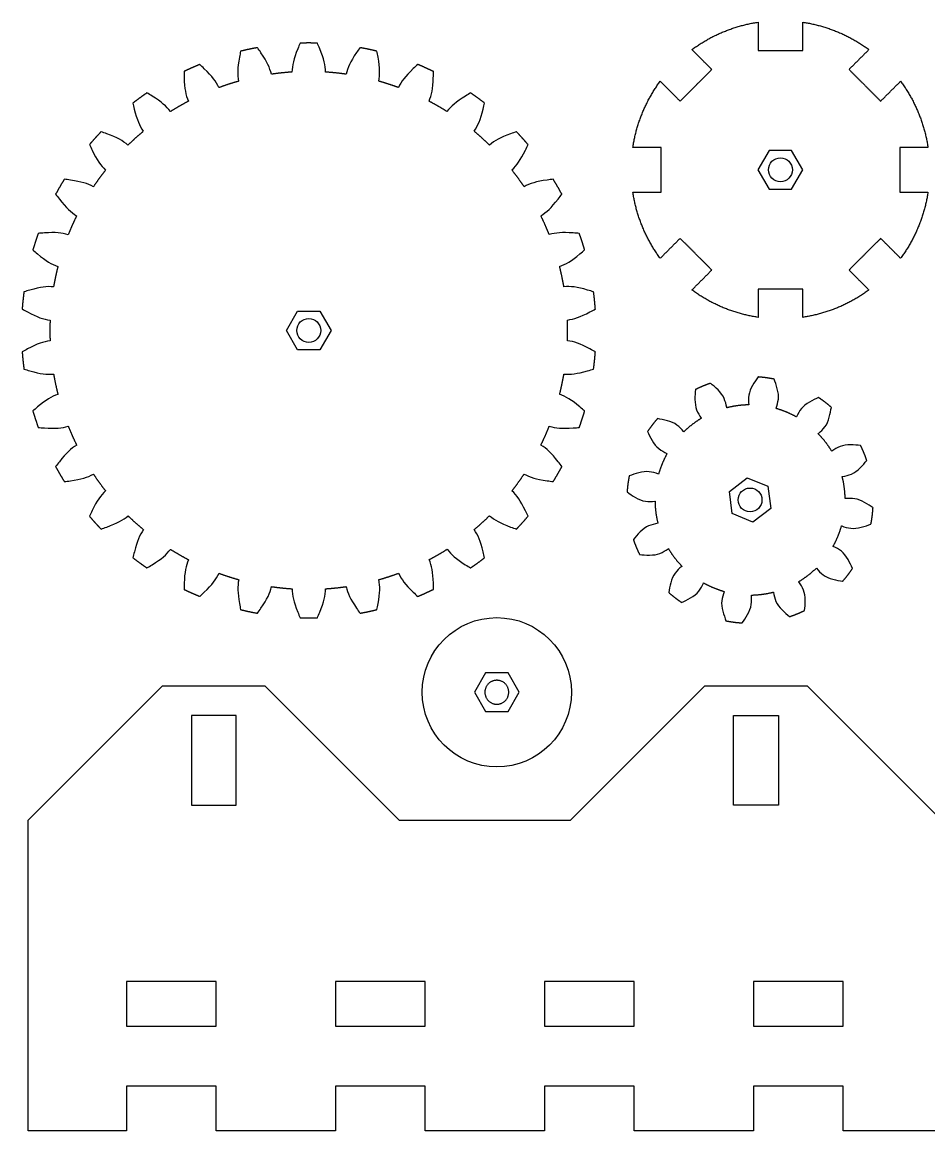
# Model space of a CAD drawing. Header units: millimetres. Extents: x 1655 to 2132, y -1528 to 137.
# Drawn here: x 1659 to 1962.7, y -1526.1 to -1154.8 of the extents above; entities that cross this region are included whole.
import ezdxf

# ---------------------------------------------------------------- set-up
doc = ezdxf.new("R2010")
doc.units = ezdxf.units.MM
doc.header["$MEASUREMENT"] = 0
for name, color, linetype, true_color in [('V3 - scheme$gravure ext', 96, 'Continuous', 0x008000), ('V3 - scheme$gravure int', 1, 'Continuous', 0xff0000), ('V3 - scheme$poche', 196, 'Continuous', 0x400080)]:
    doc.layers.add(name, color=color, linetype=linetype, true_color=true_color)

msp = doc.modelspace()

# ---------------------------------------------------------------- linework, layer by layer
at = {"layer": 'V3 - scheme$gravure ext'}
msp.add_lwpolyline([(1967, -1526.11), (1934, -1526.11), (1934, -1511.11), (1904, -1511.11), (1904, -1526.11), (1864, -1526.11), (1864, -1511.11), (1834, -1511.11), (1834, -1526.11), (1794, -1526.11), (1794, -1511.11), (1764, -1511.11), (1764, -1526.11), (1724, -1526.11), (1724, -1511.11), (1694, -1511.11), (1694, -1526.11), (1661, -1526.11), (1661, -1422.03), (1706, -1377.03), (1723.42, -1377.03), (1738.42, -1377.03), (1740.33, -1377.03), (1785.33, -1422.03), (1842.67, -1422.03), (1887.67, -1377.03), (1889.58, -1377.03), (1904.58, -1377.03), (1922, -1377.03), (1967, -1422.03)], dxfattribs=at)
msp.add_circle((1818, -1379.22, 15), 25, dxfattribs=at)
for points, weights, degree in [([(1883.35, -1163.96, 15), (1893.29, -1156.64, 15), (1905.5, -1154.78, 15)], [1, 0.970829279068, 1], 2), ([(1920.5, -1154.78, 15), (1932.71, -1156.64, 15), (1942.65, -1163.96, 15)], [1, 0.970829258638, 1], 2), ([(1757.9, -1161.8, 15), (1755.97, -1161.74, 15), (1754.03, -1161.74, 15), (1752.1, -1161.8, 15)], [0.75441278447, 0.754184412057, 0.754184412057, 0.75441278447], 3), ([(1737.83, -1163.3, 15), (1735.93, -1163.65, 15), (1734.04, -1164.05, 15), (1732.16, -1164.51, 15)], [0.733449033026, 0.733227006665, 0.733227006665, 0.733449033026], 3), ([(1777.84, -1164.51, 15), (1775.96, -1164.05, 15), (1774.07, -1163.65, 15), (1772.17, -1163.3, 15)], [0.775975725283, 0.775740825435, 0.775740825435, 0.775975725283], 3), ([(1718.51, -1168.94, 15), (1716.72, -1169.67, 15), (1714.95, -1170.46, 15), (1713.21, -1171.3, 15)], [0.713067830443, 0.712851973787, 0.712851973787, 0.713067830443], 3), ([(1796.79, -1171.3, 15), (1795.05, -1170.46, 15), (1793.28, -1169.67, 15), (1791.49, -1168.94, 15)], [0.798154987063, 0.797913373209, 0.797913373209, 0.798154987063], 3), ([(1749.37, -1171.49, 15), (1747.07, -1171.64, 15), (1744.78, -1171.88, 15), (1742.48, -1172.22, 15)], [0.75441278447, 0.7469803778, 0.739992460652, 0.733449033026], 3), ([(1767.48, -1172.21, 15), (1765.21, -1171.88, 15), (1762.91, -1171.64, 15), (1760.6, -1171.49, 15)], [0.775975725283, 0.768330884453, 0.761143237516, 0.75441278447], 3), ([(1731.5, -1174.56, 15), (1729.29, -1175.18, 15), (1727.09, -1175.89, 15), (1724.92, -1176.7, 15)], [0.733449033026, 0.726223161067, 0.719429426872, 0.713067830443], 3), ([(1785.05, -1176.69, 15), (1782.9, -1175.89, 15), (1780.7, -1175.17, 15), (1778.47, -1174.55, 15)], [0.798154987063, 0.790291638205, 0.782898550945, 0.775975725283], 3), ([(1863.57, -1196.72, 15), (1865.42, -1184.51, 15), (1872.74, -1174.57, 15)], [1, 0.97082929012, 1], 2), ([(1953.26, -1174.57, 15), (1960.58, -1184.51, 15), (1962.43, -1196.72, 15)], [1, 0.970829240797, 1], 2), ([(1700.79, -1178.47, 15), (1699.19, -1179.56, 15), (1697.62, -1180.7, 15), (1696.09, -1181.88, 15)], [0.693252984075, 0.693043125679, 0.693043125679, 0.693252984075], 3), ([(1813.91, -1181.88, 15), (1812.38, -1180.7, 15), (1810.81, -1179.56, 15), (1809.21, -1178.47, 15)], [0.820968185752, 0.820719665991, 0.820719665991, 0.820968185752], 3), ([(1714.66, -1181.27, 15), (1712.62, -1182.34, 15), (1710.62, -1183.49, 15), (1708.66, -1184.73, 15)], [0.713067830443, 0.706042752204, 0.699437803415, 0.693252984075], 3), ([(1801.31, -1184.71, 15), (1799.36, -1183.48, 15), (1797.36, -1182.33, 15), (1795.31, -1181.25, 15)], [0.820968185752, 0.812880083378, 0.805275683815, 0.798154987063], 3), ([(1685.43, -1191.48, 15), (1684.09, -1192.88, 15), (1682.8, -1194.32, 15), (1681.55, -1195.8, 15)], [0.673988755923, 0.673784729107, 0.673784729107, 0.673988755923], 3), ([(1699.58, -1191.33, 15), (1697.81, -1192.8, 15), (1696.1, -1194.35, 15), (1694.44, -1195.97, 15)], [0.693252984075, 0.686423119868, 0.680001710483, 0.673988755923], 3), ([(1815.54, -1195.94, 15), (1813.89, -1194.34, 15), (1812.18, -1192.79, 15), (1810.39, -1191.31, 15)], [0.8444334408, 0.836114160911, 0.828292409228, 0.820968185752], 3), ([(1828.45, -1195.8, 15), (1827.2, -1194.32, 15), (1825.91, -1192.88, 15), (1824.57, -1191.48, 15)], [0.8444334408, 0.844177817743, 0.844177817743, 0.8444334408], 3), ([(1686.92, -1204.31, 15), (1685.5, -1206.12, 15), (1684.14, -1207.98, 15), (1682.86, -1209.91, 15)], [0.673988755923, 0.667348681107, 0.661105710905, 0.655259845317], 3), ([(1827.12, -1209.88, 15), (1825.85, -1207.97, 15), (1824.49, -1206.1, 15), (1823.05, -1204.28, 15)], [0.868569389554, 0.860012324537, 0.851967008286, 0.8444334408], 3), ([(1673.12, -1207.4, 15), (1672.1, -1209.05, 15), (1671.13, -1210.72, 15), (1670.21, -1212.43, 15)], [0.655259845317, 0.655061488031, 0.655061488031, 0.655259845317], 3), ([(1839.79, -1212.43, 15), (1838.87, -1210.72, 15), (1837.9, -1209.05, 15), (1836.88, -1207.4, 15)], [0.868569389554, 0.868306460172, 0.868306460172, 0.868569389554], 3), ([(1872.74, -1233.87, 15), (1865.42, -1223.93, 15), (1863.57, -1211.72, 15)], [1, 0.97082929012, 1], 2), ([(1962.43, -1211.72, 15), (1960.58, -1223.93, 15), (1953.26, -1233.87, 15)], [1, 0.970829240797, 1], 2), ([(1677.24, -1219.64, 15), (1676.23, -1221.7, 15), (1675.29, -1223.81, 15), (1674.43, -1225.96, 15)], [0.655259845317, 0.648804285994, 0.642734796477, 0.637051376765], 3), ([(1835.56, -1225.93, 15), (1834.71, -1223.8, 15), (1833.77, -1221.69, 15), (1832.74, -1219.61, 15)], [0.89339520206, 0.884593555442, 0.876318284607, 0.868569389554], 3), ([(1664.38, -1225.53, 15), (1663.73, -1227.35, 15), (1663.13, -1229.19, 15), (1662.59, -1231.05, 15)], [0.637051376765, 0.636858531464, 0.636858531464, 0.637051376765], 3), ([(1847.41, -1231.05, 15), (1846.87, -1229.19, 15), (1846.27, -1227.35, 15), (1845.62, -1225.53, 15)], [0.89339520206, 0.89312475752, 0.89312475752, 0.89339520206], 3), ([(1670.96, -1236.64, 15), (1670.39, -1238.87, 15), (1669.91, -1241.13, 15), (1669.52, -1243.42, 15)], [0.637051376765, 0.630775205589, 0.624874376046, 0.619348888137], 3), ([(1840.47, -1243.38, 15), (1840.08, -1241.12, 15), (1839.6, -1238.86, 15), (1839.03, -1236.61, 15)], [0.918930596291, 0.90987737734, 0.901365579262, 0.89339520206], 3), ([(1659.6, -1245.08, 15), (1659.34, -1247, 15), (1659.14, -1248.93, 15), (1659, -1250.85, 15)], [0.619348888137, 0.619161401654, 0.619161401654, 0.619348888137], 3), ([(1851, -1250.85, 15), (1850.86, -1248.93, 15), (1850.66, -1247, 15), (1850.4, -1245.08, 15)], [0.918930596291, 0.918652421794, 0.918652421794, 0.918930596291], 3), ([(1905.5, -1253.65, 15), (1893.29, -1251.8, 15), (1883.35, -1244.48, 15)], [1, 0.970829279068, 1], 2), ([(1942.65, -1244.48, 15), (1932.71, -1251.8, 15), (1920.5, -1253.65, 15)], [1, 0.970829260576, 1], 2), ([(1668.35, -1254.58, 15), (1668.26, -1256.88, 15), (1668.26, -1259.19, 15), (1668.35, -1261.51, 15)], [0.619348888137, 0.61324712024, 0.607510263921, 0.60213831918], 3), ([(1841.65, -1261.47, 15), (1841.74, -1259.18, 15), (1841.74, -1256.87, 15), (1841.65, -1254.55, 15)], [0.94519585381, 0.935883871979, 0.927128786139, 0.918930596291], 3), ([(1659, -1265.2, 15), (1659.14, -1267.13, 15), (1659.34, -1269.05, 15), (1659.6, -1270.97, 15)], [0.60213831918, 0.601956042602, 0.601956042602, 0.60213831918], 3), ([(1850.4, -1270.97, 15), (1850.66, -1269.05, 15), (1850.86, -1267.13, 15), (1851, -1265.2, 15)], [0.94519585381, 0.944909728413, 0.944909728413, 0.94519585381], 3), ([(1669.53, -1272.67, 15), (1669.92, -1274.94, 15), (1670.4, -1277.2, 15), (1670.97, -1279.45, 15)], [0.60213831918, 0.596206108215, 0.590628668605, 0.58540600035], 3), ([(1839.04, -1279.41, 15), (1839.61, -1277.18, 15), (1840.09, -1274.93, 15), (1840.48, -1272.64, 15)], [0.972211835872, 0.962633695093, 0.953628367739, 0.94519585381], 3), ([(1910.91, -1274.34, 15), (1909.13, -1273.98, 15), (1907.32, -1273.74, 15), (1905.51, -1273.62, 15)], [1, 0.998547387537, 0.998547387537, 1], 3), ([(1889.59, -1275.72, 15), (1887.87, -1276.3, 15), (1886.19, -1277, 15), (1884.56, -1277.8, 15)], [1, 0.998547387537, 0.998547387537, 1], 3), ([(1930.07, -1283.8, 15), (1928.7, -1282.6, 15), (1927.26, -1281.49, 15), (1925.75, -1280.48, 15)], [1, 0.998547387537, 0.998547387537, 1], 3), ([(1902.4, -1282.97, 15), (1899.9, -1283, 15), (1897.43, -1283.33, 15), (1895.02, -1283.94, 15)], [1, 0.995432816344, 0.995432816344, 1], 3), ([(1918.38, -1287.02, 15), (1916.2, -1285.8, 15), (1913.9, -1284.85, 15), (1911.5, -1284.17, 15)], [1, 0.995432816344, 0.995432816344, 1], 3), ([(1662.59, -1285.01, 15), (1663.13, -1286.86, 15), (1663.73, -1288.7, 15), (1664.38, -1290.52, 15)], [0.58540600035, 0.585228788903, 0.585228788903, 0.58540600035], 3), ([(1845.62, -1290.52, 15), (1846.27, -1288.7, 15), (1846.87, -1286.86, 15), (1847.41, -1285.01, 15)], [0.972211835872, 0.971917532319, 0.971917532319, 0.972211835872], 3), ([(1871.82, -1287.58, 15), (1870.62, -1288.95, 15), (1869.51, -1290.39, 15), (1868.5, -1291.9, 15)], [1, 0.998547387537, 0.998547387537, 1], 3), ([(1886.53, -1287.45, 15), (1884.39, -1288.73, 15), (1882.41, -1290.25, 15), (1880.63, -1291.99, 15)], [1, 0.995432816344, 0.995432816344, 1], 3), ([(1674.44, -1290.13, 15), (1675.29, -1292.26, 15), (1676.23, -1294.37, 15), (1677.26, -1296.45, 15)], [0.58540600035, 0.57963863464, 0.574216181841, 0.569138641952], 3), ([(1832.76, -1296.42, 15), (1833.77, -1294.36, 15), (1834.71, -1292.25, 15), (1835.57, -1290.09, 15)], [1, 0.990148092807, 0.980885371431, 0.972211835872], 3), ([(1930.19, -1298.51, 15), (1928.92, -1296.37, 15), (1927.4, -1294.39, 15), (1925.66, -1292.61, 15)], [1, 0.995432816344, 0.995432816344, 1], 3), ([(1875.04, -1299.27, 15), (1873.82, -1301.45, 15), (1872.87, -1303.75, 15), (1872.19, -1306.15, 15)], [1, 0.995432816344, 0.995432816344, 1], 3), ([(1941.93, -1301.57, 15), (1941.34, -1299.85, 15), (1940.65, -1298.17, 15), (1939.84, -1296.54, 15)], [1, 0.998547387537, 0.998547387537, 1], 3), ([(1670.21, -1303.63, 15), (1671.13, -1305.33, 15), (1672.1, -1307.01, 15), (1673.12, -1308.65, 15)], [0.569138641952, 0.568966354886, 0.568966354886, 0.569138641952], 3), ([(1682.88, -1306.17, 15), (1684.15, -1308.08, 15), (1685.51, -1309.95, 15), (1686.95, -1311.77, 15)], [0.569138641952, 0.563531540751, 0.558259767963, 0.55332332359], 3), ([(1823.08, -1311.74, 15), (1824.5, -1309.94, 15), (1825.86, -1308.07, 15), (1827.14, -1306.14, 15)], [0.441637765894, 0.437286791611, 0.433196024036, 0.42936546317], 3), ([(1836.88, -1308.65, 15), (1837.9, -1307.01, 15), (1838.87, -1305.33, 15), (1839.79, -1303.63, 15)], [0.42936546317, 0.429235487606, 0.429235487606, 0.42936546317], 3), ([(1862.36, -1306.74, 15), (1862, -1308.52, 15), (1861.76, -1310.32, 15), (1861.65, -1312.14, 15)], [1, 0.998547387537, 0.998547387537, 1], 3), ([(1934.68, -1314.37, 15), (1934.64, -1311.88, 15), (1934.32, -1309.41, 15), (1933.7, -1307, 15)], [1, 0.995432816344, 0.995432816344, 1], 3), ([(1870.99, -1315.25, 15), (1871.02, -1317.74, 15), (1871.35, -1320.21, 15), (1871.96, -1322.63, 15)], [1, 0.995432816344, 0.995432816344, 1], 3), ([(1943.31, -1322.89, 15), (1943.67, -1321.11, 15), (1943.9, -1319.3, 15), (1944.02, -1317.49, 15)], [1, 0.998547387537, 0.998547387537, 1], 3), ([(1681.55, -1320.26, 15), (1682.8, -1321.74, 15), (1684.09, -1323.17, 15), (1685.43, -1324.57, 15)], [0.55332332359, 0.553155824065, 0.553155824065, 0.55332332359], 3), ([(1694.46, -1320.12, 15), (1696.11, -1321.72, 15), (1697.82, -1323.27, 15), (1699.61, -1324.75, 15)], [0.55332332359, 0.547872033441, 0.542746753544, 0.5379474839], 3), ([(1810.42, -1324.72, 15), (1812.19, -1323.26, 15), (1813.9, -1321.71, 15), (1815.56, -1320.09, 15)], [0.454260840692, 0.449785505048, 0.445577813448, 0.441637765894], 3), ([(1824.57, -1324.57, 15), (1825.91, -1323.17, 15), (1827.2, -1321.74, 15), (1828.45, -1320.26, 15)], [0.441637765894, 0.441504075314, 0.441504075314, 0.441637765894], 3), ([(1930.63, -1330.35, 15), (1931.85, -1328.18, 15), (1932.8, -1325.88, 15), (1933.48, -1323.48, 15)], [1, 0.995432816344, 0.995432816344, 1], 3), ([(1863.74, -1328.06, 15), (1864.32, -1329.78, 15), (1865.02, -1331.46, 15), (1865.83, -1333.09, 15)], [1, 0.998547387537, 0.998547387537, 1], 3), ([(1708.69, -1331.35, 15), (1710.64, -1332.57, 15), (1712.64, -1333.73, 15), (1714.69, -1334.81, 15)], [0.5379474839, 0.5326476751, 0.527664817326, 0.522998910577], 3), ([(1795.34, -1334.79, 15), (1797.38, -1333.72, 15), (1799.38, -1332.57, 15), (1801.34, -1331.33, 15)], [0.467244713478, 0.462641461924, 0.458313504328, 0.454260840692], 3), ([(1875.48, -1331.11, 15), (1876.75, -1333.25, 15), (1878.27, -1335.23, 15), (1880.01, -1337.02, 15)], [1, 0.995432816344, 0.995432816344, 1], 3), ([(1696.09, -1334.17, 15), (1697.62, -1335.36, 15), (1699.19, -1336.49, 15), (1700.79, -1337.58, 15)], [0.5379474839, 0.53778463888, 0.53778463888, 0.5379474839], 3), ([(1809.21, -1337.58, 15), (1810.81, -1336.49, 15), (1812.38, -1335.36, 15), (1813.91, -1334.17, 15)], [0.454260840692, 0.454123328912, 0.454123328912, 0.454260840692], 3), ([(1724.95, -1339.37, 15), (1727.1, -1340.17, 15), (1729.3, -1340.88, 15), (1731.53, -1341.51, 15)], [0.522998910577, 0.517846373737, 0.513001980436, 0.508465730673], 3), ([(1778.5, -1341.5, 15), (1780.71, -1340.88, 15), (1782.91, -1340.16, 15), (1785.08, -1339.36, 15)], [0.48059969673, 0.475864873121, 0.471413212037, 0.467244713478], 3), ([(1919.13, -1342.17, 15), (1921.27, -1340.89, 15), (1923.25, -1339.38, 15), (1925.04, -1337.64, 15)], [1, 0.995432816344, 0.995432816344, 1], 3), ([(1933.85, -1342.05, 15), (1935.05, -1340.68, 15), (1936.16, -1339.24, 15), (1937.16, -1337.72, 15)], [1, 0.998547387537, 0.998547387537, 1], 3), ([(1742.52, -1343.84, 15), (1744.79, -1344.17, 15), (1747.09, -1344.41, 15), (1749.4, -1344.56, 15)], [0.508465730673, 0.503456373376, 0.498746596874, 0.494336401167], 3), ([(1760.63, -1344.56, 15), (1762.93, -1344.41, 15), (1765.22, -1344.17, 15), (1767.52, -1343.84, 15)], [0.494336401167, 0.489466243554, 0.484887342076, 0.48059969673], 3), ([(1887.29, -1342.61, 15), (1889.47, -1343.82, 15), (1891.77, -1344.78, 15), (1894.17, -1345.46, 15)], [1, 0.995432816344, 0.995432816344, 1], 3), ([(1713.21, -1344.76, 15), (1714.95, -1345.6, 15), (1716.72, -1346.38, 15), (1718.51, -1347.12, 15)], [0.522998910577, 0.522840590721, 0.522840590721, 0.522998910577], 3), ([(1791.49, -1347.12, 15), (1793.28, -1346.38, 15), (1795.05, -1345.6, 15), (1796.79, -1344.76, 15)], [0.467244713478, 0.467103271279, 0.467103271279, 0.467244713478], 3), ([(1875.6, -1345.83, 15), (1876.97, -1347.03, 15), (1878.41, -1348.13, 15), (1879.92, -1349.14, 15)], [1, 0.998547387537, 0.998547387537, 1], 3), ([(1903.27, -1346.66, 15), (1905.76, -1346.62, 15), (1908.23, -1346.3, 15), (1910.65, -1345.68, 15)], [1, 0.995432816344, 0.995432816344, 1], 3), ([(1732.16, -1351.55, 15), (1734.04, -1352.01, 15), (1735.93, -1352.41, 15), (1737.83, -1352.76, 15)], [0.508465730673, 0.508311810236, 0.508311810236, 0.508465730673], 3), ([(1772.17, -1352.76, 15), (1774.07, -1352.41, 15), (1775.96, -1352.01, 15), (1777.84, -1351.55, 15)], [0.48059969673, 0.480454211772, 0.480454211772, 0.48059969673], 3), ([(1752.1, -1354.25, 15), (1754.03, -1354.31, 15), (1755.97, -1354.31, 15), (1757.9, -1354.25, 15)], [0.494336401167, 0.494186757896, 0.494186757896, 0.494336401167], 3), ([(1894.76, -1355.29, 15), (1896.54, -1355.64, 15), (1898.34, -1355.88, 15), (1900.16, -1356, 15)], [1, 0.998547387537, 0.998547387537, 1], 3), ([(1916.08, -1353.9, 15), (1917.8, -1353.32, 15), (1919.48, -1352.63, 15), (1921.11, -1351.82, 15)], [1, 0.998547387537, 0.998547387537, 1], 3)]:
    msp.add_rational_spline(points, weights, degree=degree, dxfattribs=at)
for points, degree in [([(1905.5, -1154.78, 15), (1905.5, -1159.5, 15), (1905.5, -1164.22, 15)], 2), ([(1920.5, -1164.22, 15), (1920.5, -1159.5, 15), (1920.5, -1154.78, 15)], 2), ([(1890.02, -1170.63, 15), (1886.68, -1167.29, 15), (1883.35, -1163.96, 15)], 2), ([(1905.5, -1164.22, 15), (1913, -1164.22, 15), (1920.5, -1164.22, 15)], 2), ([(1942.65, -1163.96, 15), (1939.32, -1167.29, 15), (1935.98, -1170.63, 15)], 2), ([(1879.41, -1181.24, 15), (1884.72, -1175.93, 15), (1890.02, -1170.63, 15)], 2), ([(1935.98, -1170.63, 15), (1941.28, -1175.93, 15), (1946.59, -1181.24, 15)], 2), ([(1872.74, -1174.57, 15), (1876.08, -1177.9, 15), (1879.41, -1181.24, 15)], 2), ([(1946.59, -1181.24, 15), (1949.92, -1177.9, 15), (1953.26, -1174.57, 15)], 2), ([(1873, -1196.72, 15), (1868.28, -1196.72, 15), (1863.57, -1196.72, 15)], 2), ([(1873, -1211.72, 15), (1873, -1204.22, 15), (1873, -1196.72, 15)], 2), ([(1962.43, -1196.72, 15), (1957.72, -1196.72, 15), (1953, -1196.72, 15)], 2), ([(1953, -1196.72, 15), (1953, -1204.22, 15), (1953, -1211.72, 15)], 2), ([(1863.57, -1211.72, 15), (1868.28, -1211.72, 15), (1873, -1211.72, 15)], 2), ([(1953, -1211.72, 15), (1957.72, -1211.72, 15), (1962.43, -1211.72, 15)], 2), ([(1879.41, -1227.2, 15), (1876.08, -1230.53, 15), (1872.74, -1233.87, 15)], 2), ([(1890.02, -1237.8, 15), (1884.72, -1232.5, 15), (1879.41, -1227.2, 15)], 2), ([(1946.59, -1227.2, 15), (1941.28, -1232.5, 15), (1935.98, -1237.8, 15)], 2), ([(1953.26, -1233.87, 15), (1949.92, -1230.53, 15), (1946.59, -1227.2, 15)], 2), ([(1883.35, -1244.48, 15), (1886.68, -1241.14, 15), (1890.02, -1237.8, 15)], 2), ([(1935.98, -1237.8, 15), (1939.32, -1241.14, 15), (1942.65, -1244.48, 15)], 2), ([(1920.5, -1244.22, 15), (1913, -1244.22, 15), (1905.5, -1244.22, 15)], 2), ([(1905.5, -1244.22, 15), (1905.5, -1248.93, 15), (1905.5, -1253.65, 15)], 2), ([(1920.5, -1253.65, 15), (1920.5, -1248.93, 15), (1920.5, -1244.22, 15)], 2), ([(1886.49, -1287.39, 15), (1886.5, -1287.41, 15), (1886.52, -1287.43, 15), (1886.53, -1287.45, 15)], 3)]:
    msp.add_open_spline(points, degree=degree, dxfattribs=at)
for points, knots in [([(1752.1, -1161.8, 15), (1751.85, -1162.37, 15), (1751.59, -1163.01, 15), (1751.31, -1163.7, 15), (1749.89, -1167.18, 15), (1749.44, -1169.21, 15), (1749.37, -1171.49, 15)], [443.757235, 443.757235, 443.757235, 443.757235, 443.940388, 443.940388, 443.940388, 444.860457, 444.860457, 444.860457, 444.860457]), ([(1760.6, -1171.49, 15), (1760.54, -1169.22, 15), (1760.08, -1167.18, 15), (1758.69, -1163.71, 15), (1758.41, -1163.02, 15), (1758.15, -1162.38, 15), (1757.9, -1161.8, 15)], [440.669112, 440.669112, 440.669112, 440.669112, 441.585768, 441.585768, 441.585768, 441.770195, 441.770195, 441.770195, 441.770195]), ([(1732.16, -1164.51, 15), (1732.03, -1165.12, 15), (1731.91, -1165.79, 15), (1731.78, -1166.53, 15), (1731.12, -1170.22, 15), (1731.09, -1172.31, 15), (1731.5, -1174.56, 15)], [450.480578, 450.480578, 450.480578, 450.480578, 450.663732, 450.663732, 450.663732, 451.583801, 451.583801, 451.583801, 451.583801]), ([(1742.48, -1172.22, 15), (1741.95, -1170.01, 15), (1741.09, -1168.11, 15), (1739, -1165.01, 15), (1738.58, -1164.38, 15), (1738.19, -1163.81, 15), (1737.83, -1163.3, 15)], [447.392455, 447.392455, 447.392455, 447.392455, 448.309112, 448.309112, 448.309112, 448.493539, 448.493539, 448.493539, 448.493539]), ([(1772.17, -1163.3, 15), (1771.81, -1163.81, 15), (1771.42, -1164.37, 15), (1771, -1164.99, 15), (1768.89, -1168.1, 15), (1768.02, -1169.99, 15), (1767.48, -1172.21, 15)], [437.033891, 437.033891, 437.033891, 437.033891, 437.217044, 437.217044, 437.217044, 438.137113, 438.137113, 438.137113, 438.137113]), ([(1778.47, -1174.55, 15), (1778.88, -1172.31, 15), (1778.86, -1170.23, 15), (1778.22, -1166.54, 15), (1778.09, -1165.8, 15), (1777.96, -1165.12, 15), (1777.84, -1164.51, 15)], [433.945768, 433.945768, 433.945768, 433.945768, 434.862424, 434.862424, 434.862424, 435.046851, 435.046851, 435.046851, 435.046851]), ([(1724.92, -1176.7, 15), (1723.93, -1174.64, 15), (1722.7, -1172.97, 15), (1720.01, -1170.37, 15), (1719.47, -1169.84, 15), (1718.97, -1169.37, 15), (1718.51, -1168.94, 15)], [454.115799, 454.115799, 454.115799, 454.115799, 455.032456, 455.032456, 455.032456, 455.216883, 455.216883, 455.216883, 455.216883]), ([(1791.49, -1168.94, 15), (1791.03, -1169.36, 15), (1790.53, -1169.83, 15), (1789.99, -1170.35, 15), (1787.29, -1172.95, 15), (1786.04, -1174.63, 15), (1785.05, -1176.69, 15)], [430.310547, 430.310547, 430.310547, 430.310547, 430.4937, 430.4937, 430.4937, 431.413769, 431.413769, 431.413769, 431.413769]), ([(1713.21, -1171.3, 15), (1713.22, -1171.92, 15), (1713.23, -1172.61, 15), (1713.26, -1173.36, 15), (1713.38, -1177.11, 15), (1713.79, -1179.15, 15), (1714.66, -1181.27, 15)], [457.203922, 457.203922, 457.203922, 457.203922, 457.387076, 457.387076, 457.387076, 458.307144, 458.307144, 458.307144, 458.307144]), ([(1795.31, -1181.25, 15), (1796.18, -1179.15, 15), (1796.59, -1177.11, 15), (1796.73, -1173.37, 15), (1796.76, -1172.62, 15), (1796.78, -1171.93, 15), (1796.79, -1171.3, 15)], [427.222424, 427.222424, 427.222424, 427.222424, 428.13908, 428.13908, 428.13908, 428.323507, 428.323507, 428.323507, 428.323507]), ([(1708.66, -1184.73, 15), (1707.28, -1182.93, 15), (1705.72, -1181.55, 15), (1702.55, -1179.56, 15), (1701.91, -1179.16, 15), (1701.32, -1178.8, 15), (1700.79, -1178.47, 15)], [460.839143, 460.839143, 460.839143, 460.839143, 461.7558, 461.7558, 461.7558, 461.940227, 461.940227, 461.940227, 461.940227]), ([(1809.21, -1178.47, 15), (1808.68, -1178.79, 15), (1808.09, -1179.15, 15), (1807.46, -1179.54, 15), (1804.27, -1181.53, 15), (1802.7, -1182.9, 15), (1801.31, -1184.71, 15)], [423.587203, 423.587203, 423.587203, 423.587203, 423.770356, 423.770356, 423.770356, 424.690425, 424.690425, 424.690425, 424.690425]), ([(1696.09, -1181.88, 15), (1696.23, -1182.49, 15), (1696.39, -1183.16, 15), (1696.57, -1183.88, 15), (1697.47, -1187.53, 15), (1698.29, -1189.44, 15), (1699.58, -1191.33, 15)], [463.927266, 463.927266, 463.927266, 463.927266, 464.11042, 464.11042, 464.11042, 465.030488, 465.030488, 465.030488, 465.030488]), ([(1810.39, -1191.31, 15), (1811.68, -1189.43, 15), (1812.51, -1187.52, 15), (1813.42, -1183.9, 15), (1813.61, -1183.17, 15), (1813.77, -1182.49, 15), (1813.91, -1181.88, 15)], [420.49908, 420.49908, 420.49908, 420.49908, 421.415736, 421.415736, 421.415736, 421.600163, 421.600163, 421.600163, 421.600163]), ([(1694.44, -1195.97, 15), (1692.71, -1194.49, 15), (1690.89, -1193.46, 15), (1687.38, -1192.18, 15), (1686.67, -1191.92, 15), (1686.02, -1191.69, 15), (1685.43, -1191.48, 15)], [467.562487, 467.562487, 467.562487, 467.562487, 468.479144, 468.479144, 468.479144, 468.663571, 468.663571, 468.663571, 468.663571]), ([(1824.57, -1191.48, 15), (1823.98, -1191.68, 15), (1823.33, -1191.91, 15), (1822.63, -1192.17, 15), (1819.1, -1193.44, 15), (1817.28, -1194.46, 15), (1815.54, -1195.94, 15)], [416.863859, 416.863859, 416.863859, 416.863859, 417.047012, 417.047012, 417.047012, 417.967081, 417.967081, 417.967081, 417.967081]), ([(1681.55, -1195.8, 15), (1681.81, -1196.36, 15), (1682.1, -1196.98, 15), (1682.43, -1197.65, 15), (1684.07, -1201.03, 15), (1685.27, -1202.73, 15), (1686.92, -1204.31, 15)], [470.65061, 470.65061, 470.65061, 470.65061, 470.833764, 470.833764, 470.833764, 471.753832, 471.753832, 471.753832, 471.753832]), ([(1823.05, -1204.28, 15), (1824.7, -1202.72, 15), (1825.91, -1201.02, 15), (1827.56, -1197.66, 15), (1827.89, -1196.99, 15), (1828.19, -1196.36, 15), (1828.45, -1195.8, 15)], [413.775736, 413.775736, 413.775736, 413.775736, 414.692392, 414.692392, 414.692392, 414.876819, 414.876819, 414.876819, 414.876819]), ([(1682.86, -1209.91, 15), (1680.86, -1208.83, 15), (1678.87, -1208.2, 15), (1675.17, -1207.68, 15), (1674.42, -1207.57, 15), (1673.74, -1207.48, 15), (1673.12, -1207.4, 15)], [474.285831, 474.285831, 474.285831, 474.285831, 475.202488, 475.202488, 475.202488, 475.386914, 475.386914, 475.386914, 475.386914]), ([(1836.88, -1207.4, 15), (1836.27, -1207.48, 15), (1835.59, -1207.56, 15), (1834.85, -1207.67, 15), (1831.13, -1208.18, 15), (1829.14, -1208.8, 15), (1827.12, -1209.88, 15)], [410.140515, 410.140515, 410.140515, 410.140515, 410.323668, 410.323668, 410.323668, 411.243737, 411.243737, 411.243737, 411.243737]), ([(1670.21, -1212.43, 15), (1670.59, -1212.93, 15), (1671, -1213.47, 15), (1671.46, -1214.06, 15), (1673.77, -1217.02, 15), (1675.3, -1218.44, 15), (1677.24, -1219.64, 15)], [477.373954, 477.373954, 477.373954, 477.373954, 477.557108, 477.557108, 477.557108, 478.477176, 478.477176, 478.477176, 478.477176]), ([(1832.74, -1219.61, 15), (1834.68, -1218.42, 15), (1836.22, -1217.01, 15), (1838.52, -1214.07, 15), (1838.99, -1213.47, 15), (1839.41, -1212.93, 15), (1839.79, -1212.43, 15)], [407.052392, 407.052392, 407.052392, 407.052392, 407.969049, 407.969049, 407.969049, 408.153475, 408.153475, 408.153475, 408.153475]), ([(1674.43, -1225.96, 15), (1672.25, -1225.32, 15), (1670.17, -1225.12, 15), (1666.44, -1225.37, 15), (1665.69, -1225.43, 15), (1665, -1225.48, 15), (1664.38, -1225.53, 15)], [481.009175, 481.009175, 481.009175, 481.009175, 481.925831, 481.925831, 481.925831, 482.110258, 482.110258, 482.110258, 482.110258]), ([(1845.62, -1225.53, 15), (1845, -1225.48, 15), (1844.32, -1225.42, 15), (1843.57, -1225.37, 15), (1839.83, -1225.1, 15), (1837.75, -1225.29, 15), (1835.56, -1225.93, 15)], [403.417171, 403.417171, 403.417171, 403.417171, 403.600325, 403.600325, 403.600325, 404.520393, 404.520393, 404.520393, 404.520393]), ([(1662.59, -1231.05, 15), (1663.05, -1231.46, 15), (1663.57, -1231.91, 15), (1664.15, -1232.39, 15), (1667.02, -1234.81, 15), (1668.81, -1235.87, 15), (1670.96, -1236.64, 15)], [484.097298, 484.097298, 484.097298, 484.097298, 484.280451, 484.280451, 484.280451, 485.20052, 485.20052, 485.20052, 485.20052]), ([(1839.03, -1236.61, 15), (1841.17, -1235.85, 15), (1842.97, -1234.79, 15), (1845.84, -1232.39, 15), (1846.42, -1231.91, 15), (1846.94, -1231.46, 15), (1847.41, -1231.05, 15)], [400.329048, 400.329048, 400.329048, 400.329048, 401.245705, 401.245705, 401.245705, 401.430132, 401.430132, 401.430132, 401.430132]), ([(1669.52, -1243.42, 15), (1667.26, -1243.24, 15), (1665.19, -1243.48, 15), (1661.59, -1244.5, 15), (1660.86, -1244.71, 15), (1660.2, -1244.9, 15), (1659.6, -1245.08, 15)], [487.732519, 487.732519, 487.732519, 487.732519, 488.649175, 488.649175, 488.649175, 488.833602, 488.833602, 488.833602, 488.833602]), ([(1850.4, -1245.08, 15), (1849.8, -1244.9, 15), (1849.14, -1244.7, 15), (1848.43, -1244.5, 15), (1844.82, -1243.45, 15), (1842.75, -1243.21, 15), (1840.47, -1243.38, 15)], [396.693827, 396.693827, 396.693827, 396.693827, 396.876981, 396.876981, 396.876981, 397.797049, 397.797049, 397.797049, 397.797049]), ([(1659, -1250.85, 15), (1659.54, -1251.16, 15), (1660.14, -1251.49, 15), (1660.8, -1251.84, 15), (1664.11, -1253.61, 15), (1666.09, -1254.28, 15), (1668.35, -1254.58, 15)], [490.820642, 490.820642, 490.820642, 490.820642, 491.003795, 491.003795, 491.003795, 491.923864, 491.923864, 491.923864, 491.923864]), ([(1841.65, -1254.55, 15), (1843.9, -1254.25, 15), (1845.88, -1253.59, 15), (1849.18, -1251.84, 15), (1849.85, -1251.49, 15), (1850.46, -1251.16, 15), (1851, -1250.85, 15)], [393.605704, 393.605704, 393.605704, 393.605704, 394.522361, 394.522361, 394.522361, 394.706788, 394.706788, 394.706788, 394.706788]), ([(1668.35, -1261.51, 15), (1666.1, -1261.81, 15), (1664.12, -1262.47, 15), (1660.82, -1264.22, 15), (1660.15, -1264.57, 15), (1659.54, -1264.9, 15), (1659, -1265.2, 15)], [494.455863, 494.455863, 494.455863, 494.455863, 495.372519, 495.372519, 495.372519, 495.556946, 495.556946, 495.556946, 495.556946]), ([(1851, -1265.2, 15), (1850.46, -1264.9, 15), (1849.86, -1264.57, 15), (1849.2, -1264.22, 15), (1845.89, -1262.45, 15), (1843.91, -1261.78, 15), (1841.65, -1261.47, 15)], [389.970483, 389.970483, 389.970483, 389.970483, 390.153637, 390.153637, 390.153637, 391.073705, 391.073705, 391.073705, 391.073705]), ([(1659.6, -1270.97, 15), (1660.2, -1271.16, 15), (1660.86, -1271.35, 15), (1661.57, -1271.56, 15), (1665.18, -1272.6, 15), (1667.25, -1272.85, 15), (1669.53, -1272.67, 15)], [497.543986, 497.543986, 497.543986, 497.543986, 497.727139, 497.727139, 497.727139, 498.647208, 498.647208, 498.647208, 498.647208]), ([(1840.48, -1272.64, 15), (1842.74, -1272.82, 15), (1844.81, -1272.58, 15), (1848.41, -1271.56, 15), (1849.14, -1271.35, 15), (1849.8, -1271.15, 15), (1850.4, -1270.97, 15)], [386.88236, 386.88236, 386.88236, 386.88236, 387.799017, 387.799017, 387.799017, 387.983444, 387.983444, 387.983444, 387.983444]), ([(1905.51, -1273.62, 15), (1904.4, -1275.18, 15), (1902.71, -1277.56, 15), (1902.43, -1279.74, 15), (1902.29, -1280.79, 15), (1902.29, -1281.86, 15), (1902.39, -1282.9, 15), (1902.39, -1282.92, 15), (1902.39, -1282.94, 15), (1902.4, -1282.97, 15)], [-29.984597, -29.984597, -29.984597, -29.984597, -29.217493, -29.217493, -29.217493, -28.427833, -28.427833, -28.427833, -28.408844, -28.408844, -28.408844, -28.408844]), ([(1895.02, -1283.94, 15), (1895.01, -1283.92, 15), (1895.01, -1283.89, 15), (1895, -1283.87, 15), (1894.83, -1282.85, 15), (1894.56, -1281.81, 15), (1894.15, -1280.83, 15), (1893.31, -1278.8, 15), (1891.07, -1276.94, 15), (1889.59, -1275.72, 15)], [-25.854354, -25.854354, -25.854354, -25.854354, -25.835305, -25.835305, -25.835305, -25.045637, -25.045637, -25.045637, -24.278552, -24.278552, -24.278552, -24.278552]), ([(1911.5, -1284.17, 15), (1911.51, -1284.15, 15), (1911.52, -1284.12, 15), (1911.53, -1284.1, 15), (1911.89, -1283.13, 15), (1912.17, -1282.1, 15), (1912.31, -1281.04, 15), (1912.59, -1278.86, 15), (1911.58, -1276.13, 15), (1910.91, -1274.34, 15)], [-33.000475, -33.000475, -33.000475, -33.000475, -32.981426, -32.981426, -32.981426, -32.191759, -32.191759, -32.191759, -31.424674, -31.424674, -31.424674, -31.424674]), ([(1670.97, -1279.45, 15), (1668.83, -1280.21, 15), (1667.03, -1281.27, 15), (1664.16, -1283.66, 15), (1663.58, -1284.15, 15), (1663.06, -1284.59, 15), (1662.59, -1285.01, 15)], [501.179207, 501.179207, 501.179207, 501.179207, 502.095863, 502.095863, 502.095863, 502.28029, 502.28029, 502.28029, 502.28029]), ([(1847.41, -1285.01, 15), (1846.95, -1284.59, 15), (1846.43, -1284.15, 15), (1845.85, -1283.67, 15), (1842.98, -1281.25, 15), (1841.19, -1280.18, 15), (1839.04, -1279.41, 15)], [383.247139, 383.247139, 383.247139, 383.247139, 383.430293, 383.430293, 383.430293, 384.350362, 384.350362, 384.350362, 384.350362]), ([(1884.56, -1277.8, 15), (1884.38, -1279.71, 15), (1884.1, -1282.61, 15), (1884.94, -1284.64, 15), (1885.35, -1285.63, 15), (1885.89, -1286.55, 15), (1886.49, -1287.39, 15)], [-22.838476, -22.838476, -22.838476, -22.838476, -22.071372, -22.071372, -22.071372, -21.281712, -21.281712, -21.281712, -21.281712]), ([(1925.75, -1280.48, 15), (1924, -1281.28, 15), (1921.35, -1282.49, 15), (1920.02, -1284.23, 15), (1919.37, -1285.08, 15), (1918.84, -1286.01, 15), (1918.41, -1286.95, 15), (1918.4, -1286.97, 15), (1918.39, -1286.99, 15), (1918.38, -1287.02, 15)], [-37.130719, -37.130719, -37.130719, -37.130719, -36.363615, -36.363615, -36.363615, -35.573955, -35.573955, -35.573955, -35.554966, -35.554966, -35.554966, -35.554966]), ([(1925.66, -1292.61, 15), (1925.68, -1292.59, 15), (1925.7, -1292.58, 15), (1925.72, -1292.56, 15), (1926.52, -1291.9, 15), (1927.28, -1291.15, 15), (1927.92, -1290.3, 15), (1929.26, -1288.56, 15), (1929.75, -1285.68, 15), (1930.07, -1283.8, 15)], [-40.146597, -40.146597, -40.146597, -40.146597, -40.127548, -40.127548, -40.127548, -39.33788, -39.33788, -39.33788, -38.570795, -38.570795, -38.570795, -38.570795]), ([(1880.63, -1291.99, 15), (1880.61, -1291.97, 15), (1880.6, -1291.95, 15), (1880.58, -1291.93, 15), (1879.92, -1291.13, 15), (1879.17, -1290.37, 15), (1878.32, -1289.72, 15), (1876.58, -1288.38, 15), (1873.71, -1287.9, 15), (1871.82, -1287.58, 15)], [-104.46169, -104.46169, -104.46169, -104.46169, -104.442641, -104.442641, -104.442641, -103.652974, -103.652974, -103.652974, -102.885889, -102.885889, -102.885889, -102.885889]), ([(1664.38, -1290.52, 15), (1665, -1290.58, 15), (1665.68, -1290.64, 15), (1666.43, -1290.69, 15), (1670.17, -1290.96, 15), (1672.25, -1290.77, 15), (1674.44, -1290.13, 15)], [504.26733, 504.26733, 504.26733, 504.26733, 504.450483, 504.450483, 504.450483, 505.370552, 505.370552, 505.370552, 505.370552]), ([(1835.57, -1290.09, 15), (1837.75, -1290.74, 15), (1839.83, -1290.94, 15), (1843.56, -1290.68, 15), (1844.31, -1290.63, 15), (1845, -1290.58, 15), (1845.62, -1290.52, 15)], [380.159016, 380.159016, 380.159016, 380.159016, 381.075673, 381.075673, 381.075673, 381.2601, 381.2601, 381.2601, 381.2601]), ([(1868.5, -1291.9, 15), (1869.3, -1293.64, 15), (1870.51, -1296.29, 15), (1872.26, -1297.63, 15), (1873.1, -1298.28, 15), (1874.03, -1298.81, 15), (1874.97, -1299.24, 15), (1874.99, -1299.25, 15), (1875.01, -1299.26, 15), (1875.04, -1299.27, 15)], [-101.445812, -101.445812, -101.445812, -101.445812, -100.678708, -100.678708, -100.678708, -99.889049, -99.889049, -99.889049, -99.870059, -99.870059, -99.870059, -99.870059]), ([(1677.26, -1296.45, 15), (1675.32, -1297.64, 15), (1673.78, -1299.05, 15), (1671.48, -1301.99, 15), (1671.01, -1302.58, 15), (1670.59, -1303.13, 15), (1670.21, -1303.63, 15)], [507.902551, 507.902551, 507.902551, 507.902551, 508.819207, 508.819207, 508.819207, 509.003634, 509.003634, 509.003634, 509.003634]), ([(1839.79, -1303.63, 15), (1839.41, -1303.13, 15), (1839, -1302.58, 15), (1838.54, -1301.99, 15), (1836.23, -1299.03, 15), (1834.7, -1297.62, 15), (1832.76, -1296.42, 15)], [376.523796, 376.523796, 376.523796, 376.523796, 376.706949, 376.706949, 376.706949, 377.627018, 377.627018, 377.627018, 377.627018]), ([(1939.84, -1296.54, 15), (1937.94, -1296.36, 15), (1935.03, -1296.08, 15), (1933, -1296.92, 15), (1932.02, -1297.33, 15), (1931.1, -1297.87, 15), (1930.25, -1298.47, 15), (1930.23, -1298.48, 15), (1930.21, -1298.5, 15), (1930.19, -1298.51, 15)], [-44.27684, -44.27684, -44.27684, -44.27684, -43.509736, -43.509736, -43.509736, -42.720076, -42.720076, -42.720076, -42.701087, -42.701087, -42.701087, -42.701087]), ([(1933.7, -1307, 15), (1933.73, -1306.99, 15), (1933.75, -1306.99, 15), (1933.78, -1306.98, 15), (1934.8, -1306.81, 15), (1935.83, -1306.54, 15), (1936.82, -1306.13, 15), (1938.85, -1305.29, 15), (1940.71, -1303.04, 15), (1941.93, -1301.57, 15)], [-47.292718, -47.292718, -47.292718, -47.292718, -47.273669, -47.273669, -47.273669, -46.484002, -46.484002, -46.484002, -45.716917, -45.716917, -45.716917, -45.716917]), ([(1673.12, -1308.65, 15), (1673.73, -1308.58, 15), (1674.41, -1308.49, 15), (1675.15, -1308.39, 15), (1678.87, -1307.88, 15), (1680.86, -1307.26, 15), (1682.88, -1306.17, 15)], [510.990674, 510.990674, 510.990674, 510.990674, 511.173827, 511.173827, 511.173827, 512.093896, 512.093896, 512.093896, 512.093896]), ([(1827.14, -1306.14, 15), (1829.14, -1307.23, 15), (1831.13, -1307.85, 15), (1834.83, -1308.38, 15), (1835.58, -1308.49, 15), (1836.26, -1308.58, 15), (1836.88, -1308.65, 15)], [575.13599, 575.13599, 575.13599, 575.13599, 576.052646, 576.052646, 576.052646, 576.237073, 576.237073, 576.237073, 576.237073]), ([(1872.19, -1306.15, 15), (1872.17, -1306.14, 15), (1872.14, -1306.13, 15), (1872.12, -1306.12, 15), (1871.15, -1305.76, 15), (1870.12, -1305.48, 15), (1869.06, -1305.34, 15), (1866.88, -1305.05, 15), (1864.15, -1306.07, 15), (1862.36, -1306.74, 15)], [-97.315569, -97.315569, -97.315569, -97.315569, -97.29652, -97.29652, -97.29652, -96.506852, -96.506852, -96.506852, -95.739767, -95.739767, -95.739767, -95.739767]), ([(1686.95, -1311.77, 15), (1685.3, -1313.34, 15), (1684.09, -1315.04, 15), (1682.44, -1318.39, 15), (1682.11, -1319.07, 15), (1681.81, -1319.69, 15), (1681.55, -1320.26, 15)], [514.625894, 514.625894, 514.625894, 514.625894, 515.542551, 515.542551, 515.542551, 515.726978, 515.726978, 515.726978, 515.726978]), ([(1828.45, -1320.26, 15), (1828.19, -1319.7, 15), (1827.9, -1319.08, 15), (1827.57, -1318.4, 15), (1825.93, -1315.03, 15), (1824.73, -1313.32, 15), (1823.08, -1311.74, 15)], [571.500769, 571.500769, 571.500769, 571.500769, 571.683922, 571.683922, 571.683922, 572.603991, 572.603991, 572.603991, 572.603991]), ([(1861.65, -1312.14, 15), (1863.21, -1313.25, 15), (1865.58, -1314.93, 15), (1867.76, -1315.22, 15), (1868.82, -1315.36, 15), (1869.88, -1315.36, 15), (1870.92, -1315.26, 15), (1870.94, -1315.26, 15), (1870.97, -1315.25, 15), (1870.99, -1315.25, 15)], [-94.299691, -94.299691, -94.299691, -94.299691, -93.532587, -93.532587, -93.532587, -92.742927, -92.742927, -92.742927, -92.723938, -92.723938, -92.723938, -92.723938]), ([(1944.02, -1317.49, 15), (1942.46, -1316.38, 15), (1940.08, -1314.69, 15), (1937.91, -1314.4, 15), (1936.85, -1314.27, 15), (1935.78, -1314.27, 15), (1934.75, -1314.37, 15), (1934.73, -1314.37, 15), (1934.7, -1314.37, 15), (1934.68, -1314.37, 15)], [-51.422962, -51.422962, -51.422962, -51.422962, -50.655858, -50.655858, -50.655858, -49.866198, -49.866198, -49.866198, -49.847209, -49.847209, -49.847209, -49.847209]), ([(1685.43, -1324.57, 15), (1686.02, -1324.37, 15), (1686.67, -1324.15, 15), (1687.37, -1323.89, 15), (1690.9, -1322.61, 15), (1692.72, -1321.59, 15), (1694.46, -1320.12, 15)], [517.714018, 517.714018, 517.714018, 517.714018, 517.897171, 517.897171, 517.897171, 518.81724, 518.81724, 518.81724, 518.81724]), ([(1815.56, -1320.09, 15), (1817.29, -1321.57, 15), (1819.11, -1322.59, 15), (1822.62, -1323.88, 15), (1823.33, -1324.14, 15), (1823.98, -1324.37, 15), (1824.57, -1324.57, 15)], [568.412646, 568.412646, 568.412646, 568.412646, 569.329302, 569.329302, 569.329302, 569.513729, 569.513729, 569.513729, 569.513729]), ([(1699.61, -1324.75, 15), (1698.32, -1326.62, 15), (1697.49, -1328.53, 15), (1696.58, -1332.16, 15), (1696.39, -1332.89, 15), (1696.23, -1333.56, 15), (1696.09, -1334.17, 15)], [521.349238, 521.349238, 521.349238, 521.349238, 522.265895, 522.265895, 522.265895, 522.450322, 522.450322, 522.450322, 522.450322]), ([(1813.91, -1334.17, 15), (1813.77, -1333.57, 15), (1813.61, -1332.9, 15), (1813.43, -1332.17, 15), (1812.53, -1328.53, 15), (1811.71, -1326.61, 15), (1810.42, -1324.72, 15)], [564.777425, 564.777425, 564.777425, 564.777425, 564.960578, 564.960578, 564.960578, 565.880647, 565.880647, 565.880647, 565.880647]), ([(1871.96, -1322.63, 15), (1871.94, -1322.63, 15), (1871.91, -1322.64, 15), (1871.89, -1322.64, 15), (1870.87, -1322.81, 15), (1869.83, -1323.09, 15), (1868.85, -1323.49, 15), (1866.82, -1324.33, 15), (1864.96, -1326.58, 15), (1863.74, -1328.06, 15)], [-90.169447, -90.169447, -90.169447, -90.169447, -90.150398, -90.150398, -90.150398, -89.360731, -89.360731, -89.360731, -88.593646, -88.593646, -88.593646, -88.593646]), ([(1933.48, -1323.48, 15), (1933.5, -1323.49, 15), (1933.52, -1323.5, 15), (1933.55, -1323.5, 15), (1934.52, -1323.87, 15), (1935.55, -1324.15, 15), (1936.6, -1324.29, 15), (1938.78, -1324.57, 15), (1941.52, -1323.56, 15), (1943.31, -1322.89, 15)], [-54.43884, -54.43884, -54.43884, -54.43884, -54.419791, -54.419791, -54.419791, -53.630123, -53.630123, -53.630123, -52.863038, -52.863038, -52.863038, -52.863038]), ([(1700.79, -1337.58, 15), (1701.32, -1337.26, 15), (1701.91, -1336.91, 15), (1702.54, -1336.51, 15), (1705.73, -1334.53, 15), (1707.3, -1333.15, 15), (1708.69, -1331.35, 15)], [524.437361, 524.437361, 524.437361, 524.437361, 524.620515, 524.620515, 524.620515, 525.540583, 525.540583, 525.540583, 525.540583]), ([(1801.34, -1331.33, 15), (1802.72, -1333.13, 15), (1804.28, -1334.51, 15), (1807.45, -1336.5, 15), (1808.09, -1336.9, 15), (1808.68, -1337.26, 15), (1809.21, -1337.58, 15)], [561.689302, 561.689302, 561.689302, 561.689302, 562.605958, 562.605958, 562.605958, 562.790385, 562.790385, 562.790385, 562.790385]), ([(1865.83, -1333.09, 15), (1867.73, -1333.27, 15), (1870.63, -1333.54, 15), (1872.66, -1332.7, 15), (1873.65, -1332.3, 15), (1874.57, -1331.76, 15), (1875.41, -1331.16, 15), (1875.44, -1331.14, 15), (1875.46, -1331.13, 15), (1875.48, -1331.11, 15)], [-87.153569, -87.153569, -87.153569, -87.153569, -86.386465, -86.386465, -86.386465, -85.596806, -85.596806, -85.596806, -85.577816, -85.577816, -85.577816, -85.577816]), ([(1937.16, -1337.72, 15), (1936.37, -1335.98, 15), (1935.15, -1333.33, 15), (1933.41, -1332, 15), (1932.57, -1331.35, 15), (1931.64, -1330.82, 15), (1930.7, -1330.39, 15), (1930.67, -1330.38, 15), (1930.65, -1330.36, 15), (1930.63, -1330.35, 15)], [-58.569083, -58.569083, -58.569083, -58.569083, -57.801979, -57.801979, -57.801979, -57.012319, -57.012319, -57.012319, -56.99333, -56.99333, -56.99333, -56.99333]), ([(1714.69, -1334.81, 15), (1713.82, -1336.91, 15), (1713.41, -1338.95, 15), (1713.27, -1342.69, 15), (1713.24, -1343.44, 15), (1713.22, -1344.13, 15), (1713.21, -1344.76, 15)], [528.072582, 528.072582, 528.072582, 528.072582, 528.989239, 528.989239, 528.989239, 529.173666, 529.173666, 529.173666, 529.173666]), ([(1796.79, -1344.76, 15), (1796.78, -1344.13, 15), (1796.77, -1343.45, 15), (1796.74, -1342.7, 15), (1796.62, -1338.95, 15), (1796.21, -1336.9, 15), (1795.34, -1334.79, 15)], [558.054081, 558.054081, 558.054081, 558.054081, 558.237234, 558.237234, 558.237234, 559.157303, 559.157303, 559.157303, 559.157303]), ([(1718.51, -1347.12, 15), (1718.97, -1346.69, 15), (1719.47, -1346.22, 15), (1720.01, -1345.7, 15), (1722.71, -1343.1, 15), (1723.96, -1341.43, 15), (1724.95, -1339.37, 15)], [531.160705, 531.160705, 531.160705, 531.160705, 531.343859, 531.343859, 531.343859, 532.263927, 532.263927, 532.263927, 532.263927]), ([(1785.08, -1339.36, 15), (1786.07, -1341.41, 15), (1787.3, -1343.09, 15), (1789.99, -1345.69, 15), (1790.53, -1346.21, 15), (1791.03, -1346.69, 15), (1791.49, -1347.12, 15)], [554.965958, 554.965958, 554.965958, 554.965958, 555.882614, 555.882614, 555.882614, 556.067041, 556.067041, 556.067041, 556.067041]), ([(1880.01, -1337.02, 15), (1879.99, -1337.03, 15), (1879.97, -1337.05, 15), (1879.95, -1337.07, 15), (1879.15, -1337.72, 15), (1878.39, -1338.48, 15), (1877.74, -1339.32, 15), (1876.41, -1341.07, 15), (1875.92, -1343.94, 15), (1875.6, -1345.83, 15)], [-83.023326, -83.023326, -83.023326, -83.023326, -83.004277, -83.004277, -83.004277, -82.214609, -82.214609, -82.214609, -81.447524, -81.447524, -81.447524, -81.447524]), ([(1925.04, -1337.64, 15), (1925.05, -1337.66, 15), (1925.07, -1337.68, 15), (1925.09, -1337.7, 15), (1925.75, -1338.5, 15), (1926.5, -1339.25, 15), (1927.34, -1339.9, 15), (1929.09, -1341.24, 15), (1931.96, -1341.73, 15), (1933.85, -1342.05, 15)], [-61.584961, -61.584961, -61.584961, -61.584961, -61.565912, -61.565912, -61.565912, -60.776245, -60.776245, -60.776245, -60.00916, -60.00916, -60.00916, -60.00916]), ([(1731.53, -1341.51, 15), (1731.12, -1343.75, 15), (1731.14, -1345.83, 15), (1731.78, -1349.51, 15), (1731.91, -1350.26, 15), (1732.04, -1350.93, 15), (1732.16, -1351.55, 15)], [534.795926, 534.795926, 534.795926, 534.795926, 535.712583, 535.712583, 535.712583, 535.89701, 535.89701, 535.89701, 535.89701]), ([(1737.83, -1352.76, 15), (1738.19, -1352.25, 15), (1738.58, -1351.68, 15), (1739, -1351.06, 15), (1741.11, -1347.96, 15), (1741.98, -1346.06, 15), (1742.52, -1343.84, 15)], [537.884049, 537.884049, 537.884049, 537.884049, 538.067203, 538.067203, 538.067203, 538.987271, 538.987271, 538.987271, 538.987271]), ([(1767.52, -1343.84, 15), (1768.05, -1346.05, 15), (1768.91, -1347.94, 15), (1771, -1351.05, 15), (1771.42, -1351.67, 15), (1771.81, -1352.24, 15), (1772.17, -1352.76, 15)], [548.242614, 548.242614, 548.242614, 548.242614, 549.15927, 549.15927, 549.15927, 549.343697, 549.343697, 549.343697, 549.343697]), ([(1777.84, -1351.55, 15), (1777.97, -1350.94, 15), (1778.09, -1350.26, 15), (1778.22, -1349.53, 15), (1778.88, -1345.83, 15), (1778.91, -1343.75, 15), (1778.5, -1341.5, 15)], [551.330737, 551.330737, 551.330737, 551.330737, 551.51389, 551.51389, 551.51389, 552.433959, 552.433959, 552.433959, 552.433959]), ([(1879.92, -1349.14, 15), (1881.66, -1348.35, 15), (1884.31, -1347.13, 15), (1885.65, -1345.39, 15), (1886.3, -1344.55, 15), (1886.83, -1343.62, 15), (1887.26, -1342.68, 15), (1887.27, -1342.65, 15), (1887.28, -1342.63, 15), (1887.29, -1342.61, 15)], [-80.007448, -80.007448, -80.007448, -80.007448, -79.240344, -79.240344, -79.240344, -78.450684, -78.450684, -78.450684, -78.431695, -78.431695, -78.431695, -78.431695]), ([(1921.11, -1351.82, 15), (1921.29, -1349.91, 15), (1921.56, -1347.01, 15), (1920.72, -1344.98, 15), (1920.32, -1344, 15), (1919.78, -1343.07, 15), (1919.18, -1342.23, 15), (1919.16, -1342.21, 15), (1919.15, -1342.19, 15), (1919.13, -1342.17, 15)], [-65.715205, -65.715205, -65.715205, -65.715205, -64.948101, -64.948101, -64.948101, -64.158441, -64.158441, -64.158441, -64.139452, -64.139452, -64.139452, -64.139452]), ([(1749.4, -1344.56, 15), (1749.46, -1346.84, 15), (1749.92, -1348.87, 15), (1751.31, -1352.34, 15), (1751.59, -1353.04, 15), (1751.85, -1353.68, 15), (1752.1, -1354.25, 15)], [541.51927, 541.51927, 541.51927, 541.51927, 542.435927, 542.435927, 542.435927, 542.620354, 542.620354, 542.620354, 542.620354]), ([(1757.9, -1354.25, 15), (1758.15, -1353.68, 15), (1758.41, -1353.05, 15), (1758.69, -1352.36, 15), (1760.11, -1348.88, 15), (1760.56, -1346.85, 15), (1760.63, -1344.56, 15)], [544.607393, 544.607393, 544.607393, 544.607393, 544.790547, 544.790547, 544.790547, 545.710615, 545.710615, 545.710615, 545.710615]), ([(1894.17, -1345.46, 15), (1894.16, -1345.48, 15), (1894.15, -1345.5, 15), (1894.14, -1345.53, 15), (1893.78, -1346.5, 15), (1893.5, -1347.53, 15), (1893.36, -1348.58, 15), (1893.07, -1350.76, 15), (1894.09, -1353.49, 15), (1894.76, -1355.29, 15)], [-75.877204, -75.877204, -75.877204, -75.877204, -75.858155, -75.858155, -75.858155, -75.068488, -75.068488, -75.068488, -74.301403, -74.301403, -74.301403, -74.301403]), ([(1900.16, -1356, 15), (1901.27, -1354.44, 15), (1902.95, -1352.06, 15), (1903.24, -1349.88, 15), (1903.38, -1348.83, 15), (1903.38, -1347.76, 15), (1903.28, -1346.73, 15), (1903.28, -1346.7, 15), (1903.27, -1346.68, 15), (1903.27, -1346.66, 15)], [-72.861326, -72.861326, -72.861326, -72.861326, -72.094222, -72.094222, -72.094222, -71.304563, -71.304563, -71.304563, -71.285573, -71.285573, -71.285573, -71.285573]), ([(1910.65, -1345.68, 15), (1910.65, -1345.71, 15), (1910.66, -1345.73, 15), (1910.66, -1345.76, 15), (1910.83, -1346.78, 15), (1911.11, -1347.81, 15), (1911.51, -1348.8, 15), (1912.36, -1350.83, 15), (1914.6, -1352.68, 15), (1916.08, -1353.9, 15)], [-68.731083, -68.731083, -68.731083, -68.731083, -68.712034, -68.712034, -68.712034, -67.922366, -67.922366, -67.922366, -67.155281, -67.155281, -67.155281, -67.155281])]:
    msp.add_open_spline(points, degree=3, knots=knots, dxfattribs=at)
at = {"layer": 'V3 - scheme$gravure int'}
for points in [[(1730.67, -1417.03), (1730.67, -1387.03), (1715.67, -1387.03), (1715.67, -1417.03)], [(1912.33, -1417.03), (1897.33, -1417.03), (1897.33, -1387.03), (1912.33, -1387.03)], [(1694, -1491.11), (1724, -1491.11), (1724, -1476.11), (1694, -1476.11)], [(1764, -1491.11), (1794, -1491.11), (1794, -1476.11), (1764, -1476.11)], [(1864, -1491.11), (1864, -1476.11), (1834, -1476.11), (1834, -1491.11)], [(1904, -1476.11), (1904, -1491.11), (1934, -1491.11), (1934, -1476.11)]]:
    msp.add_lwpolyline(points, close=True, dxfattribs=at)
for centre in [(1913, -1204.22, 15), (1755, -1258.03, 15), (1902.83, -1314.81, 15)]:
    msp.add_circle(centre, 4, dxfattribs=at)
msp.add_rational_spline([(1814, -1379.22, 15), (1814, -1375.22, 15), (1818, -1375.22, 15), (1822, -1375.22, 15), (1822, -1379.22, 15), (1822, -1383.22, 15), (1818, -1383.22, 15), (1814, -1383.22, 15), (1814, -1379.22, 15)], [0.999999860338, 0.707106851018, 1, 0.707106781187, 1, 0.707106781187, 1, 0.707106851018, 0.999999860338], degree=2, knots=[-25.132741, -25.132741, -25.132741, -18.849557, -18.849557, -12.566371, -12.566371, -6.283185, -6.283185, 0, 0, 0], dxfattribs=at)
at = {"layer": 'V3 - scheme$poche'}
for points in [[(1916.75, -1197.72), (1909.25, -1197.72), (1905.49, -1204.22), (1909.25, -1210.72), (1916.75, -1210.72), (1920.51, -1204.22)], [(1751.25, -1251.53), (1758.75, -1251.53), (1762.51, -1258.03), (1758.75, -1264.53), (1751.25, -1264.53), (1747.49, -1258.03)], [(1909.77, -1317.68), (1903.81, -1322.25), (1896.88, -1319.38), (1895.9, -1311.94), (1901.85, -1307.37), (1908.79, -1310.24)], [(1821.75, -1385.72), (1825.51, -1379.22), (1821.75, -1372.72), (1814.25, -1372.72), (1810.49, -1379.22), (1814.25, -1385.72)]]:
    msp.add_lwpolyline(points, close=True, dxfattribs=at)

doc.saveas('drawing.dxf')
